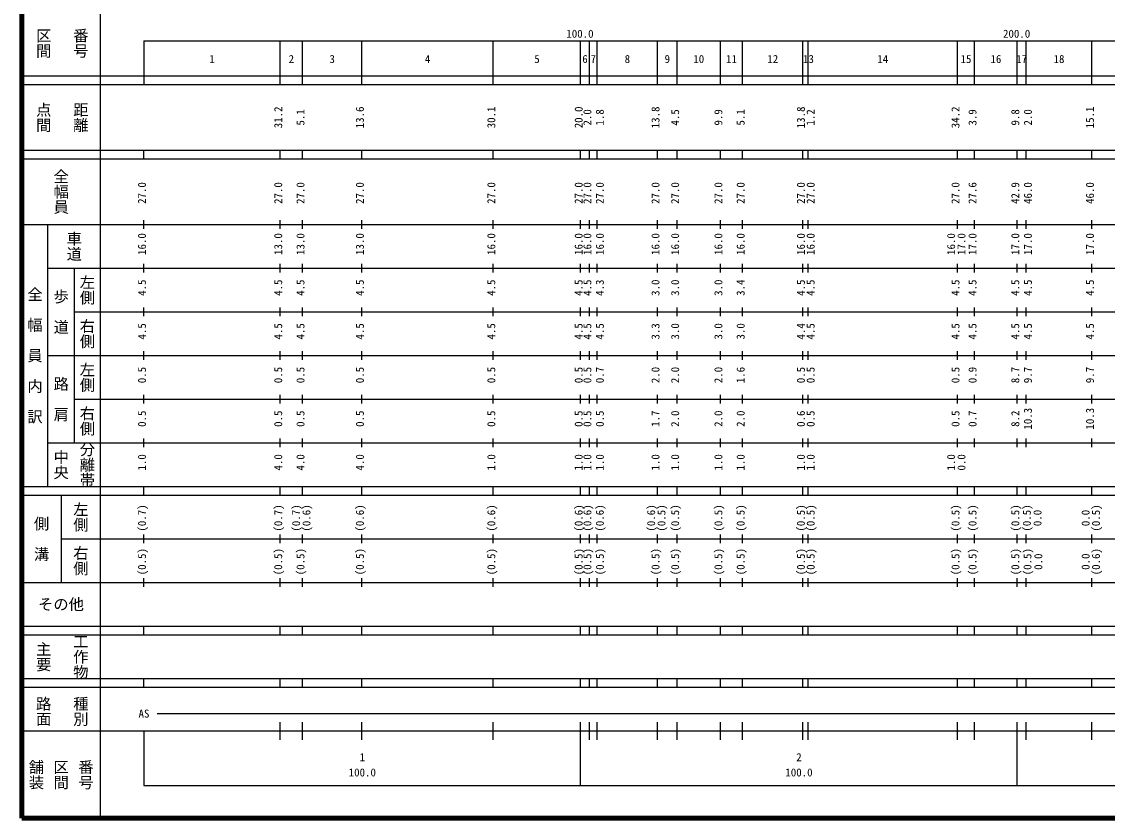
# Model space of a CAD drawing. Units: millimetres on the paper, enlarged 1000 times. Extents: x 40000 to 680000, y 20000 to 380000.
# Drawn here: x 40000 to 288608, y 20000 to 202409 of the extents above; entities that cross this region are included whole.
import ezdxf
from ezdxf.enums import TextEntityAlignment as Align

# ---------------------------------------------------------------- set-up
doc = ezdxf.new("R2010")
doc.units = ezdxf.units.MM
doc.header["$LTSCALE"] = 1000
doc.layers.add('M-TTL', color=2, linetype='Continuous', lineweight=140)
doc.layers.add('M-TTL-BAND', color=7, linetype='Continuous', lineweight=25)
doc.styles.add('@ＭＳ ゴシック', font='')
doc.styles.add('ＭＳ ゴシック', font='')
doc.styles.get('@ＭＳ ゴシック').set_extended_font_data('@MS Gothic')
doc.styles.get('ＭＳ ゴシック').set_extended_font_data('MS Gothic')

msp = doc.modelspace()

# ---------------------------------------------------------------- linework, layer by layer
at = {"layer": 'M-TTL'}
for p, q in [((40000, 380000), (40000, 20000)), ((40000, 20000), (680000, 20000))]:
    msp.add_line(p, q, dxfattribs=at)
at = {"layer": 'M-TTL-BAND'}
for p, q in [((58000, 370000), (58000, 20000)), ((68000, 198000), (579000, 198000)), ((68000, 198000), (68000, 188000)), ((99200, 188000), (99200, 198000)), ((104300, 188000), (104300, 198000)), ((117900, 188000), (117900, 198000)), ((148000, 188000), (148000, 198000)), ((168000, 188000), (168000, 198000)), ((170000, 188000), (170000, 198000)), ((171800, 188000), (171800, 198000)), ((185600, 188000), (185600, 198000)), ((190100, 188000), (190100, 198000)), ((200000, 188000), (200000, 198000)), ((205100, 188000), (205100, 198000)), ((218900, 188000), (218900, 198000)), ((220100, 188000), (220100, 198000)), ((254300, 188000), (254300, 198000)), ((258200, 188000), (258200, 198000)), ((268000, 188000), (268000, 198000)), ((270000, 188000), (270000, 198000)), ((285100, 188000), (285100, 198000)), ((40000, 190000), (579000, 190000)), ((40000, 188000), (579000, 188000)), ((40000, 173000), (579000, 173000)), ((68000, 171000), (68000, 173000)), ((99200, 171000), (99200, 173000)), ((104300, 171000), (104300, 173000)), ((117900, 171000), (117900, 173000)), ((148000, 171000), (148000, 173000)), ((168000, 171000), (168000, 173000)), ((170000, 171000), (170000, 173000)), ((171800, 171000), (171800, 173000)), ((185600, 171000), (185600, 173000)), ((190100, 171000), (190100, 173000)), ((200000, 171000), (200000, 173000)), ((205100, 171000), (205100, 173000)), ((218900, 171000), (218900, 173000)), ((220100, 171000), (220100, 173000)), ((254300, 171000), (254300, 173000)), ((258200, 171000), (258200, 173000)), ((268000, 171000), (268000, 173000)), ((270000, 171000), (270000, 173000)), ((285100, 171000), (285100, 173000)), ((40000, 171000), (579000, 171000)), ((68000, 155000), (68000, 157000)), ((99200, 155000), (99200, 157000)), ((104300, 155000), (104300, 157000)), ((117900, 155000), (117900, 157000)), ((148000, 155000), (148000, 157000)), ((168000, 155000), (168000, 157000)), ((170000, 155000), (170000, 157000)), ((171800, 155000), (171800, 157000)), ((185600, 155000), (185600, 157000)), ((190100, 155000), (190100, 157000)), ((200000, 155000), (200000, 157000)), ((205100, 155000), (205100, 157000)), ((218900, 155000), (218900, 157000)), ((220100, 155000), (220100, 157000)), ((254300, 155000), (254300, 157000)), ((258200, 155000), (258200, 157000)), ((268000, 155000), (268000, 157000)), ((270000, 155000), (270000, 157000)), ((285100, 155000), (285100, 157000)), ((40000, 156000), (579000, 156000)), ((46000, 96000), (46000, 156000)), ((68000, 145000), (68000, 147000)), ((99200, 145000), (99200, 147000)), ((104300, 145000), (104300, 147000)), ((117900, 145000), (117900, 147000)), ((148000, 145000), (148000, 147000)), ((168000, 145000), (168000, 147000)), ((170000, 145000), (170000, 147000)), ((171800, 145000), (171800, 147000)), ((185600, 145000), (185600, 147000)), ((190100, 145000), (190100, 147000)), ((200000, 145000), (200000, 147000)), ((205100, 145000), (205100, 147000)), ((218900, 145000), (218900, 147000)), ((220100, 145000), (220100, 147000)), ((254300, 145000), (254300, 147000)), ((258200, 145000), (258200, 147000)), ((268000, 145000), (268000, 147000)), ((270000, 145000), (270000, 147000)), ((285100, 145000), (285100, 147000)), ((46000, 146000), (579000, 146000)), ((52000, 146000), (52000, 106000)), ((68000, 135000), (68000, 137000)), ((99200, 135000), (99200, 137000)), ((104300, 135000), (104300, 137000)), ((117900, 135000), (117900, 137000)), ((148000, 135000), (148000, 137000)), ((168000, 135000), (168000, 137000)), ((170000, 135000), (170000, 137000)), ((171800, 135000), (171800, 137000)), ((185600, 135000), (185600, 137000)), ((190100, 135000), (190100, 137000)), ((200000, 135000), (200000, 137000)), ((205100, 135000), (205100, 137000)), ((218900, 135000), (218900, 137000)), ((220100, 135000), (220100, 137000)), ((254300, 135000), (254300, 137000)), ((258200, 135000), (258200, 137000)), ((268000, 135000), (268000, 137000)), ((270000, 135000), (270000, 137000)), ((285100, 135000), (285100, 137000)), ((52000, 136000), (579000, 136000)), ((68000, 125000), (68000, 127000)), ((99200, 125000), (99200, 127000)), ((104300, 125000), (104300, 127000)), ((117900, 125000), (117900, 127000)), ((148000, 125000), (148000, 127000)), ((168000, 125000), (168000, 127000)), ((170000, 125000), (170000, 127000)), ((171800, 125000), (171800, 127000)), ((185600, 125000), (185600, 127000)), ((190100, 125000), (190100, 127000)), ((200000, 125000), (200000, 127000)), ((205100, 125000), (205100, 127000)), ((218900, 125000), (218900, 127000)), ((220100, 125000), (220100, 127000)), ((254300, 125000), (254300, 127000)), ((258200, 125000), (258200, 127000)), ((268000, 125000), (268000, 127000)), ((270000, 125000), (270000, 127000)), ((285100, 125000), (285100, 127000)), ((46000, 126000), (579000, 126000)), ((68000, 115000), (68000, 117000)), ((99200, 115000), (99200, 117000)), ((104300, 115000), (104300, 117000)), ((117900, 115000), (117900, 117000)), ((148000, 115000), (148000, 117000)), ((168000, 115000), (168000, 117000)), ((170000, 115000), (170000, 117000)), ((171800, 115000), (171800, 117000)), ((185600, 115000), (185600, 117000)), ((190100, 115000), (190100, 117000)), ((200000, 115000), (200000, 117000)), ((205100, 115000), (205100, 117000)), ((218900, 115000), (218900, 117000)), ((220100, 115000), (220100, 117000)), ((254300, 115000), (254300, 117000)), ((258200, 115000), (258200, 117000)), ((268000, 115000), (268000, 117000)), ((270000, 115000), (270000, 117000)), ((285100, 115000), (285100, 117000)), ((52000, 116000), (579000, 116000)), ((68000, 105000), (68000, 107000)), ((99200, 105000), (99200, 107000)), ((104300, 105000), (104300, 107000)), ((117900, 105000), (117900, 107000)), ((148000, 105000), (148000, 107000)), ((168000, 105000), (168000, 107000)), ((170000, 105000), (170000, 107000)), ((171800, 105000), (171800, 107000)), ((185600, 105000), (185600, 107000)), ((190100, 105000), (190100, 107000)), ((200000, 105000), (200000, 107000)), ((205100, 105000), (205100, 107000)), ((218900, 105000), (218900, 107000)), ((220100, 105000), (220100, 107000)), ((254300, 105000), (254300, 107000)), ((258200, 105000), (258200, 107000)), ((268000, 105000), (268000, 107000)), ((270000, 105000), (270000, 107000)), ((285100, 105000), (285100, 107000)), ((46000, 106000), (579000, 106000)), ((40000, 96000), (579000, 96000)), ((68000, 94000), (68000, 96000)), ((99200, 94000), (99200, 96000)), ((104300, 94000), (104300, 96000)), ((117900, 94000), (117900, 96000)), ((148000, 94000), (148000, 96000)), ((168000, 94000), (168000, 96000)), ((170000, 94000), (170000, 96000)), ((171800, 94000), (171800, 96000)), ((185600, 94000), (185600, 96000)), ((190100, 94000), (190100, 96000)), ((200000, 94000), (200000, 96000)), ((205100, 94000), (205100, 96000)), ((218900, 94000), (218900, 96000)), ((220100, 94000), (220100, 96000)), ((254300, 94000), (254300, 96000)), ((258200, 94000), (258200, 96000)), ((268000, 94000), (268000, 96000)), ((270000, 94000), (270000, 96000)), ((285100, 94000), (285100, 96000)), ((40000, 94000), (579000, 94000)), ((49000, 94000), (49000, 74000)), ((68000, 83000), (68000, 85000)), ((99200, 83000), (99200, 85000)), ((104300, 83000), (104300, 85000)), ((117900, 83000), (117900, 85000)), ((148000, 83000), (148000, 85000)), ((168000, 83000), (168000, 85000)), ((170000, 83000), (170000, 85000)), ((171800, 83000), (171800, 85000)), ((185600, 83000), (185600, 85000)), ((190100, 83000), (190100, 85000)), ((200000, 83000), (200000, 85000)), ((205100, 83000), (205100, 85000)), ((218900, 83000), (218900, 85000)), ((220100, 83000), (220100, 85000)), ((254300, 83000), (254300, 85000)), ((258200, 83000), (258200, 85000)), ((268000, 83000), (268000, 85000)), ((270000, 83000), (270000, 85000)), ((285100, 83000), (285100, 85000)), ((49000, 84000), (579000, 84000)), ((68000, 73000), (68000, 75000)), ((99200, 73000), (99200, 75000)), ((104300, 73000), (104300, 75000)), ((117900, 73000), (117900, 75000)), ((148000, 73000), (148000, 75000)), ((168000, 73000), (168000, 75000)), ((170000, 73000), (170000, 75000)), ((171800, 73000), (171800, 75000)), ((185600, 73000), (185600, 75000)), ((190100, 73000), (190100, 75000)), ((200000, 73000), (200000, 75000)), ((205100, 73000), (205100, 75000)), ((218900, 73000), (218900, 75000)), ((220100, 73000), (220100, 75000)), ((254300, 73000), (254300, 75000)), ((258200, 73000), (258200, 75000)), ((268000, 73000), (268000, 75000)), ((270000, 73000), (270000, 75000)), ((285100, 73000), (285100, 75000)), ((40000, 74000), (579000, 74000)), ((40000, 64000), (579000, 64000)), ((68000, 62000), (68000, 64000)), ((99200, 62000), (99200, 64000)), ((104300, 62000), (104300, 64000)), ((117900, 62000), (117900, 64000)), ((148000, 62000), (148000, 64000)), ((168000, 62000), (168000, 64000)), ((170000, 62000), (170000, 64000)), ((171800, 62000), (171800, 64000)), ((185600, 62000), (185600, 64000)), ((190100, 62000), (190100, 64000)), ((200000, 62000), (200000, 64000)), ((205100, 62000), (205100, 64000)), ((218900, 62000), (218900, 64000)), ((220100, 62000), (220100, 64000)), ((254300, 62000), (254300, 64000)), ((258200, 62000), (258200, 64000)), ((268000, 62000), (268000, 64000)), ((270000, 62000), (270000, 64000)), ((285100, 62000), (285100, 64000)), ((40000, 62000), (579000, 62000)), ((40000, 52000), (579000, 52000)), ((40000, 50000), (579000, 50000)), ((68000, 50000), (68000, 52000)), ((99200, 50000), (99200, 52000)), ((104300, 50000), (104300, 52000)), ((117900, 50000), (117900, 52000)), ((148000, 50000), (148000, 52000)), ((168000, 50000), (168000, 52000)), ((170000, 50000), (170000, 52000)), ((171800, 50000), (171800, 52000)), ((185600, 50000), (185600, 52000)), ((190100, 50000), (190100, 52000)), ((200000, 50000), (200000, 52000)), ((205100, 50000), (205100, 52000)), ((218900, 50000), (218900, 52000)), ((220100, 50000), (220100, 52000)), ((254300, 50000), (254300, 52000)), ((258200, 50000), (258200, 52000)), ((268000, 50000), (268000, 52000)), ((270000, 50000), (270000, 52000)), ((285100, 50000), (285100, 52000)), ((71000, 44000), (565000, 44000)), ((40000, 40000), (579000, 40000)), ((68000, 40000), (68000, 27500)), ((99200, 38000), (99200, 42000)), ((104300, 38000), (104300, 42000)), ((117900, 38000), (117900, 42000)), ((148000, 38000), (148000, 42000)), ((168000, 27500), (168000, 42000)), ((170000, 38000), (170000, 42000)), ((171800, 38000), (171800, 42000)), ((185600, 38000), (185600, 42000)), ((190100, 38000), (190100, 42000)), ((200000, 38000), (200000, 42000)), ((205100, 38000), (205100, 42000)), ((218900, 38000), (218900, 42000)), ((220100, 38000), (220100, 42000)), ((254300, 38000), (254300, 42000)), ((258200, 38000), (258200, 42000)), ((268000, 27500), (268000, 42000)), ((270000, 38000), (270000, 42000)), ((285100, 38000), (285100, 42000)), ((68000, 27500), (579000, 27500))]:
    msp.add_line(p, q, dxfattribs=at)

# ---------------------------------------------------------------- texts
at = {"layer": 'M-TTL-BAND', "style": '@ＭＳ ゴシック'}
for s, p in [('区間', (45000, 197500)), ('番号', (53500, 197500)), ('点間', (45000, 180500)), ('距離', (53500, 180500)), ('全幅員', (49000, 163500)), ('車道', (52000, 151000)), ('左側', (55000, 141000)), ('全\u3000幅\u3000員\u3000内\u3000訳', (43000, 126000)), ('歩\u3000道', (49000, 136000)), ('右側', (55000, 131000)), ('左側', (55000, 121000)), ('路\u3000肩', (49000, 116000)), ('右側', (55000, 111000)), ('分離帯', (55000, 101000)), ('中央', (49000, 101000)), ('左側', (53500, 89000)), ('側\u3000溝', (44500, 84000)), ('右側', (53500, 79000)), ('主要', (45000, 57000)), ('工作物', (53500, 57000)), ('路面', (45000, 44500)), ('種別', (53500, 44500)), ('舗装', (43333, 30000)), ('区間', (49000, 30000)), ('番号', (54667, 30000))]:
    msp.add_text(s, height=2566, rotation=270, dxfattribs=at).set_placement(p, align=Align.MIDDLE_CENTER)
at = {"layer": 'M-TTL-BAND', "style": 'ＭＳ ゴシック'}
for s, p in [('100.0', (167844, 198195)), ('200.0', (267844, 198195)), ('1', (83600, 192405)), ('2', (101750, 192405)), ('3', (111100, 192405)), ('4', (132950, 192405)), ('5', (158000, 192405)), ('6', (169000, 192405)), ('7', (170900, 192405)), ('8', (178700, 192405)), ('9', (187850, 192405)), ('10', (195050, 192405)), ('11', (202550, 192405)), ('12', (212000, 192405)), ('13', (220180, 192405)), ('14', (237200, 192405)), ('15', (256250, 192405)), ('16', (263100, 192405)), ('17', (269000, 192405)), ('18', (277550, 192405)), ('AS', (68000, 42500)), ('1', (118000, 32523)), ('2', (218000, 32523)), ('100.0', (118000, 29033)), ('100.0', (218000, 29033))]:
    msp.add_text(s, height=1833, dxfattribs=at).set_placement(p, align=Align.BOTTOM_CENTER)
for s, p in [('31.2', (100200, 180500)), ('5.1', (105300, 180500)), ('13.6', (118900, 180500)), ('30.1', (149000, 180500)), ('20.0', (169000, 180500)), ('2.0', (171000, 180500)), ('1.8', (173854, 180500)), ('13.8', (186600, 180500)), ('4.5', (191100, 180500)), ('9.9', (201000, 180500)), ('5.1', (206100, 180500)), ('13.8', (219900, 180500)), ('1.2', (222129, 180500)), ('34.2', (255300, 180500)), ('3.9', (259200, 180500)), ('9.8', (269000, 180500)), ('2.0', (271886, 180500)), ('15.1', (286100, 180500)), ('27.0', (69000, 163174)), ('27.0', (100200, 163174)), ('27.0', (105300, 163174)), ('27.0', (118900, 163174)), ('27.0', (149000, 163174)), ('27.0', (169000, 163174)), ('27.0', (171000, 163174)), ('27.0', (173854, 163174)), ('27.0', (186600, 163174)), ('27.0', (191100, 163174)), ('27.0', (201000, 163174)), ('27.0', (206100, 163174)), ('27.0', (219900, 163174)), ('27.0', (222129, 163174)), ('27.0', (255300, 163174)), ('27.6', (259200, 163174)), ('42.9', (269000, 163174)), ('46.0', (271886, 163174)), ('46.0', (286100, 163174)), ('16.0', (69000, 151500)), ('13.0', (100200, 151500)), ('13.0', (105300, 151500)), ('13.0', (118900, 151500)), ('16.0', (149000, 151500)), ('16.0', (169000, 151500)), ('16.0', (171000, 151500)), ('16.0', (173854, 151500)), ('16.0', (186600, 151500)), ('16.0', (191100, 151500)), ('16.0', (201000, 151500)), ('16.0', (206100, 151500)), ('16.0', (219900, 151500)), ('16.0', (222129, 151500)), ('16.0', (254300, 151500)), ('17.0', (256670, 151500)), ('17.0', (259200, 151500)), ('17.0', (269000, 151500)), ('17.0', (271886, 151500)), ('17.0', (286100, 151500)), ('4.5', (69000, 141500)), ('4.5', (100200, 141500)), ('4.5', (105300, 141500)), ('4.5', (118900, 141500)), ('4.5', (149000, 141500)), ('4.5', (169000, 141500)), ('4.5', (171000, 141500)), ('4.3', (173854, 141500)), ('3.0', (186600, 141500)), ('3.0', (191100, 141500)), ('3.0', (201000, 141500)), ('3.4', (206100, 141500)), ('4.5', (219900, 141500)), ('4.5', (222129, 141500)), ('4.5', (255300, 141500)), ('4.5', (259200, 141500)), ('4.5', (269000, 141500)), ('4.5', (271886, 141500)), ('4.5', (286100, 141500)), ('4.5', (69000, 131500)), ('4.5', (100200, 131500)), ('4.5', (105300, 131500)), ('4.5', (118900, 131500)), ('4.5', (149000, 131500)), ('4.5', (169000, 131500)), ('4.5', (171000, 131500)), ('4.5', (173854, 131500)), ('3.3', (186600, 131500)), ('3.0', (191100, 131500)), ('3.0', (201000, 131500)), ('3.0', (206100, 131500)), ('4.4', (219900, 131500)), ('4.5', (222129, 131500)), ('4.5', (255300, 131500)), ('4.5', (259200, 131500)), ('4.5', (269000, 131500)), ('4.5', (271886, 131500)), ('4.5', (286100, 131500)), ('0.5', (69000, 121500)), ('0.5', (100200, 121500)), ('0.5', (105300, 121500)), ('0.5', (118900, 121500)), ('0.5', (149000, 121500)), ('0.5', (169000, 121500)), ('0.5', (171000, 121500)), ('0.7', (173854, 121500)), ('2.0', (186600, 121500)), ('2.0', (191100, 121500)), ('2.0', (201000, 121500)), ('1.6', (206100, 121500)), ('0.5', (219900, 121500)), ('0.5', (222129, 121500)), ('0.5', (255300, 121500)), ('0.9', (259200, 121500)), ('8.7', (269000, 121500)), ('9.7', (271886, 121500)), ('9.7', (286100, 121500)), ('0.5', (69000, 111500)), ('0.5', (100200, 111500)), ('0.5', (105300, 111500)), ('0.5', (118900, 111500)), ('0.5', (149000, 111500)), ('0.5', (169000, 111500)), ('0.5', (171000, 111500)), ('0.5', (173854, 111500)), ('1.7', (186600, 111500)), ('2.0', (191100, 111500)), ('2.0', (201000, 111500)), ('2.0', (206100, 111500)), ('0.6', (219900, 111500)), ('0.5', (222129, 111500)), ('0.5', (255300, 111500)), ('0.7', (259200, 111500)), ('8.2', (269000, 111500)), ('10.3', (271886, 111500)), ('10.3', (286100, 111500)), ('1.0', (69000, 101500)), ('4.0', (100200, 101500)), ('4.0', (105300, 101500)), ('4.0', (118900, 101500)), ('1.0', (149000, 101500)), ('1.0', (169000, 101500)), ('1.0', (171000, 101500)), ('1.0', (173854, 101500)), ('1.0', (186600, 101500)), ('1.0', (191100, 101500)), ('1.0', (201000, 101500)), ('1.0', (206100, 101500)), ('1.0', (219900, 101500)), ('1.0', (222129, 101500)), ('1.0', (254300, 101500)), ('0.0', (256670, 101500)), ('(0.7)', (69000, 88764)), ('(0.7)', (100200, 88764)), ('(0.7)', (104300, 88764)), ('(0.6)', (106670, 88764)), ('(0.6)', (118900, 88764)), ('(0.6)', (149000, 88764)), ('(0.6)', (169000, 88764)), ('(0.6)', (171000, 88764)), ('(0.6)', (173854, 88764)), ('(0.6)', (185600, 88764)), ('(0.5)', (187970, 88764)), ('(0.5)', (191100, 88764)), ('(0.5)', (201000, 88764)), ('(0.5)', (206100, 88764)), ('(0.5)', (219900, 88764)), ('(0.5)', (222129, 88764)), ('(0.5)', (255300, 88764)), ('(0.5)', (259200, 88764)), ('(0.5)', (269000, 88764)), ('(0.5)', (271641, 88764)), ('0.0', (274081, 88764)), ('0.0', (285100, 88764)), ('(0.5)', (287470, 88764)), ('(0.5)', (69000, 78764)), ('(0.5)', (100200, 78764)), ('(0.5)', (105300, 78764)), ('(0.5)', (118900, 78764)), ('(0.5)', (149000, 78764)), ('(0.5)', (169000, 78764)), ('(0.5)', (171000, 78764)), ('(0.5)', (173854, 78764)), ('(0.5)', (186600, 78764)), ('(0.5)', (191100, 78764)), ('(0.5)', (201000, 78764)), ('(0.5)', (206100, 78764)), ('(0.5)', (219900, 78764)), ('(0.5)', (222129, 78764)), ('(0.5)', (255300, 78764)), ('(0.5)', (259200, 78764)), ('(0.5)', (269000, 78764)), ('(0.5)', (271785, 78764)), ('0.0', (274272, 78764)), ('0.0', (285100, 78764)), ('(0.6)', (287470, 78764))]:
    msp.add_text(s, height=1833, rotation=90, dxfattribs=at).set_placement(p, align=Align.BOTTOM_CENTER)
msp.add_text('その他', height=2566, dxfattribs=at).set_placement((49000, 69000), align=Align.MIDDLE_CENTER)

doc.saveas('drawing.dxf')
